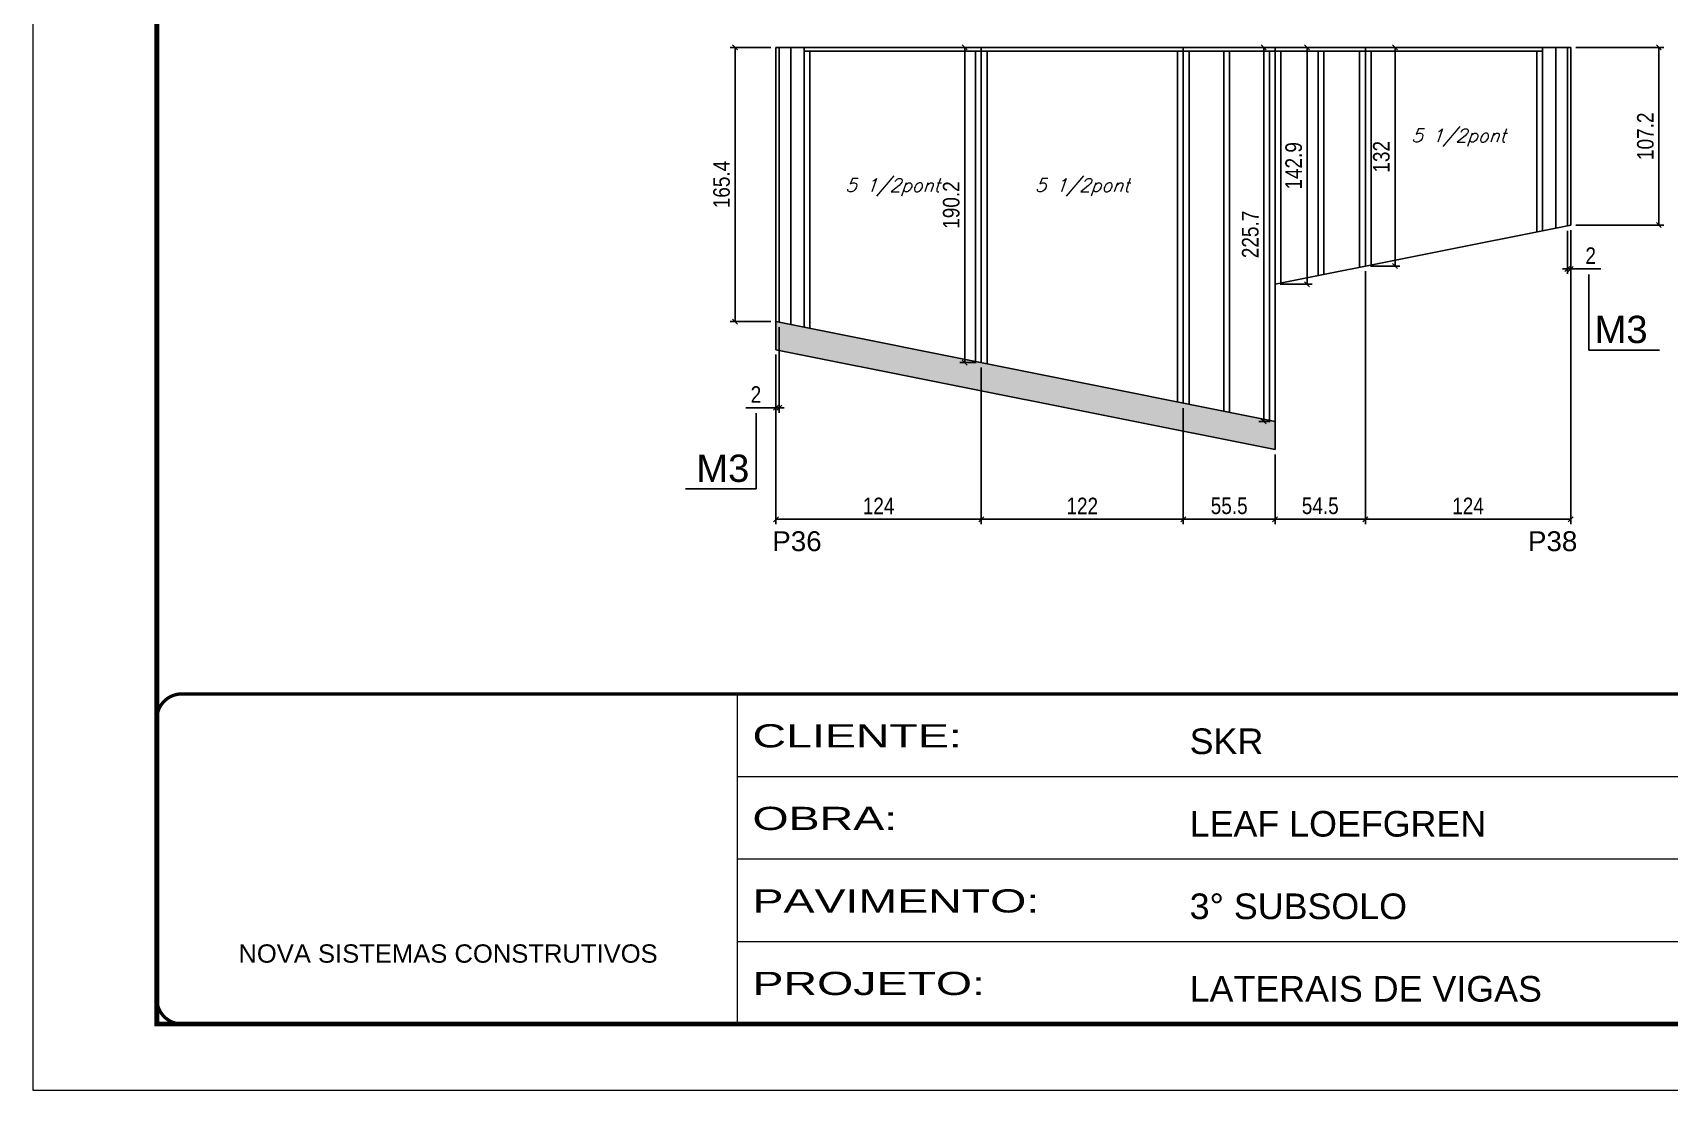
# Model space of a CAD drawing. Extents: x 3309 to 9590, y -2522 to 15424.
# Drawn here: x 8078 to 9066, y 6666 to 7305 of the extents above; entities that cross this region are included whole.
import ezdxf

# ---------------------------------------------------------------- set-up
doc = ezdxf.new("R2010")
doc.units = 0
doc.linetypes.add('CONTINUO', pattern=[0])
doc.linetypes.add('DASHED', pattern=[0.75, 0.5, -0.25])
for name, color, linetype in [('5', 5, 'Continuous'), ('COTA', 241, 'Continuous'), ('NOMENCLATURA', 7, 'Continuous'), ('Painéis', 200, 'Continuous'), ('SARR_2.2x7', 40, 'Continuous'), ('SARR_3.5x7', 81, 'Continuous'), ('texto', 7, 'Continuous')]:
    doc.layers.add(name, color=color, linetype=linetype)
doc.layers.add('Folhas', color=255, linetype='Continuous', lineweight=9)
doc.layers.add('SARRAFO DE PRESSAO', color=251, linetype='DASHED', lineweight=9)
doc.styles.add('ARIAL', font='arial.ttf')
doc.styles.add('COTA TECNICA', font='techl___.ttf', dxfattribs={"height": 10})
doc.styles.add('Romans', font='romans.shx')
doc.styles.get("Standard").update_dxf_attribs({"font": 'arial.ttf'})
doc.styles.add('Tecnologia', font='')
doc.styles.get('Tecnologia').set_extended_font_data('Forgotten Futurist')
doc.dimstyles.new('PAINEL', dxfattribs={"dimtxt": 10, "dimasz": 3, "dimexe": 3, "dimexo": 3, "dimgap": 3, "dimtad": 1, "dimdec": 1, "dimzin": 12, "dimdsep": 46, "dimtxsty": 'COTA TECNICA', "dimblk1": 'OBLIQUE', "dimblk2": 'OBLIQUE', "dimsah": 1, "dimcen": 0.9, "dimclrd": 4, "dimclre": 4, "dimclrt": 240, "dimadec": 1, "dimazin": 3, "dimtfac": 1, "dimtdec": 1, "dimtmove": 0, "dimatfit": 3, "dimfxl": 1, "dimtolj": 1, "dimtzin": 12, "dimarcsym": 0})

# ---------------------------------------------------------------- blocks, each defined once
blk = doc.blocks.new('9999999999')
at = {"color": 30, "linetype": 'CONTINUO'}
for p, q in [((98564.56, 34230.21), (98564.56, 34429.45)), ((98564.56, 34379.64), (99583.98, 34379.64)), ((98564.56, 34329.83), (99487.98, 34329.83)), ((98564.56, 34280.02), (99487.98, 34280.02))]:
    blk.add_line(p, q, dxfattribs=at)
at = {"color": 30, "linetype": 'CONTINUO', "const_width": 2}
blk.add_lwpolyline([(99583.98, 34230.21), (99583.98, 34414.45, 0.414214), (99568.98, 34429.45), (98228.98, 34429.45, 0.414214), (98213.98, 34414.45), (98213.98, 34245.21, 0.414214), (98228.98, 34230.21), (99583.98, 34230.21)], format="xyb", dxfattribs=at)
at = {"layer": 'Folhas'}
blk.add_lwpolyline([(98138.98, 34190.21), (99623.98, 34190.21), (99623.98, 35240.21), (98138.98, 35240.21)], close=True, dxfattribs=at)
at = {"layer": 'Folhas', "color": 30, "const_width": 3}
blk.add_lwpolyline([(98213.98, 34230.21), (99583.98, 34230.21), (99583.98, 35200.21), (98213.98, 35200.21)], close=True, dxfattribs=at)
at = {"color": 7, "linetype": 'Continuous', "ltscale": 5, "style": 'ARIAL'}
for s, height, p in [('SKR', 15.483, (98837.68, 34393.13)), ('LEAF LOEFGREN', 15.4829, (98837.68, 34343.32)), ('3° SUBSOLO', 15.483, (98837.68, 34293.51)), ('NOVA SISTEMAS CONSTRUTIVOS', 11.0592, (98263.19, 34267.21)), ('LATERAIS DE VIGAS', 15.4829, (98837.68, 34243.7))]:
    blk.add_text(s, height=height, dxfattribs=at).set_placement(p)
at = {"layer": 'Folhas', "color": 7, "style": 'Tecnologia', "width": 1.5}
for s, p in [('CLIENTE:', (98573.65, 34397.17)), ('OBRA:', (98573.65, 34347.31)), ('PAVIMENTO:', (98573.65, 34297.5)), ('PROJETO:', (98573.65, 34247.69))]:
    blk.add_text(s, height=14, dxfattribs=at).set_placement(p)
blk = doc.blocks.new('_Oblique')
at = {"color": 0, "linetype": 'ByBlock', "lineweight": -2}
blk.add_line((-0.5, -0.5), (0.5, 0.5), dxfattribs=at)
blk = doc.blocks.new('*D884')
at = {"layer": 'COTA', "color": 4, "lineweight": -2, "transparency": 16777216}
for p, q in [((8526.69, 7110.45), (8526.69, 7008.06)), ((8650.69, 7102.65), (8650.69, 7008.06)), ((8650.69, 7011.06), (8526.69, 7011.06))]:
    blk.add_line(p, q, dxfattribs=at)
at = {"layer": 'Defpoints', "color": 0, "transparency": 16777216}
for p in [(8526.69, 7113.45), (8650.69, 7105.65), (8526.69, 7011.06)]:
    blk.add_point(p, dxfattribs=at)
at = {"layer": 'COTA', "color": 4, "lineweight": -2, "transparency": 16777216, "xscale": 3, "yscale": 3, "zscale": 3, "rotation": 180}
blk.add_blockref('_Oblique', (8526.69, 7011.06), dxfattribs=at)
at = {"layer": 'COTA', "color": 4, "lineweight": -2, "transparency": 16777216, "xscale": 3, "yscale": 3, "zscale": 3}
blk.add_blockref('_Oblique', (8650.69, 7011.06), dxfattribs=at)
at = {"layer": 'COTA', "color": 240, "transparency": 16777216, "insert": (8588.69, 7019.13), "char_height": 10, "attachment_point": 5, "style": 'COTA TECNICA'}
blk.add_mtext('\\A1;124', dxfattribs=at)
blk = doc.blocks.new('*D885')
at = {"layer": 'COTA', "color": 4, "lineweight": -2, "transparency": 16777216}
for p, q in [((8882.69, 7160.88), (8882.69, 7008.06)), ((8828.19, 7050.15), (8828.19, 7008.06)), ((8828.19, 7011.06), (8882.69, 7011.06))]:
    blk.add_line(p, q, dxfattribs=at)
at = {"layer": 'Defpoints', "color": 0, "transparency": 16777216}
for p in [(8882.69, 7163.88), (8828.19, 7053.15), (8882.69, 7011.06)]:
    blk.add_point(p, dxfattribs=at)
at = {"layer": 'COTA', "color": 4, "lineweight": -2, "transparency": 16777216, "xscale": 3, "yscale": 3, "zscale": 3, "rotation": 180}
blk.add_blockref('_Oblique', (8828.19, 7011.06), dxfattribs=at)
at = {"layer": 'COTA', "color": 4, "lineweight": -2, "transparency": 16777216, "xscale": 3, "yscale": 3, "zscale": 3}
blk.add_blockref('_Oblique', (8882.69, 7011.06), dxfattribs=at)
at = {"layer": 'COTA', "color": 240, "transparency": 16777216, "insert": (8855.44, 7019.17), "char_height": 10, "attachment_point": 5, "style": 'COTA TECNICA'}
blk.add_mtext('\\A1;54.5', dxfattribs=at)
blk = doc.blocks.new('*D886')
at = {"layer": 'COTA', "color": 4, "lineweight": -2, "transparency": 16777216}
for p, q in [((8523.69, 7295.89), (8499.02, 7295.89)), ((8502.02, 7130.45), (8502.02, 7295.89)), ((8523.69, 7130.45), (8499.02, 7130.45))]:
    blk.add_line(p, q, dxfattribs=at)
at = {"layer": 'Defpoints', "color": 0, "transparency": 16777216}
for p in [(8502.02, 7295.89), (8526.69, 7295.89), (8526.69, 7130.45)]:
    blk.add_point(p, dxfattribs=at)
at = {"layer": 'COTA', "color": 4, "lineweight": -2, "transparency": 16777216, "xscale": 3, "yscale": 3, "zscale": 3}
for p, rotation in [((8502.02, 7295.89), 90), ((8502.02, 7130.45), 270)]:
    blk.add_blockref('_Oblique', p, dxfattribs=dict(at, rotation=rotation))
at = {"layer": 'COTA', "color": 240, "transparency": 16777216, "insert": (8493.92, 7213.17), "char_height": 10, "attachment_point": 5, "rotation": 90, "style": 'COTA TECNICA'}
blk.add_mtext('\\A1;165.4', dxfattribs=at)
blk = doc.blocks.new('*D887')
at = {"layer": 'COTA', "color": 4, "lineweight": -2, "transparency": 16777216}
for p, q in [((8825.19, 7295.89), (8818.33, 7295.89)), ((8821.33, 7070.15), (8821.33, 7295.89)), ((8825.19, 7070.15), (8818.33, 7070.15))]:
    blk.add_line(p, q, dxfattribs=at)
at = {"layer": 'Defpoints', "color": 0, "transparency": 16777216}
for p in [(8821.33, 7295.89), (8828.19, 7295.89), (8828.19, 7070.15)]:
    blk.add_point(p, dxfattribs=at)
at = {"layer": 'COTA', "color": 4, "lineweight": -2, "transparency": 16777216, "xscale": 3, "yscale": 3, "zscale": 3}
for p, rotation in [((8821.33, 7295.89), 90), ((8821.33, 7070.15), 270)]:
    blk.add_blockref('_Oblique', p, dxfattribs=dict(at, rotation=rotation))
at = {"layer": 'COTA', "color": 240, "transparency": 16777216, "insert": (8813.22, 7183.02), "char_height": 10, "attachment_point": 5, "rotation": 90, "style": 'COTA TECNICA'}
blk.add_mtext('\\A1;225.7', dxfattribs=at)
blk = doc.blocks.new('*D888')
at = {"layer": 'COTA', "color": 4, "lineweight": -2, "transparency": 16777216}
for p, q in [((9009.69, 7295.89), (9062.92, 7295.89)), ((9059.92, 7295.89), (9059.92, 7188.69)), ((9009.69, 7188.69), (9062.92, 7188.69))]:
    blk.add_line(p, q, dxfattribs=at)
at = {"layer": 'Defpoints', "color": 0, "transparency": 16777216}
for p in [(9006.69, 7295.89), (9006.69, 7188.69), (9059.92, 7188.69)]:
    blk.add_point(p, dxfattribs=at)
at = {"layer": 'COTA', "color": 4, "lineweight": -2, "transparency": 16777216, "xscale": 3, "yscale": 3, "zscale": 3}
for p, rotation in [((9059.92, 7295.89), 90), ((9059.92, 7188.69), 270)]:
    blk.add_blockref('_Oblique', p, dxfattribs=dict(at, rotation=rotation))
at = {"layer": 'COTA', "color": 240, "transparency": 16777216, "insert": (9051.82, 7242.29), "char_height": 10, "attachment_point": 5, "rotation": 90, "style": 'COTA TECNICA'}
blk.add_mtext('\\A1;107.2', dxfattribs=at)
blk = doc.blocks.new('*D889')
at = {"layer": 'COTA', "color": 4, "lineweight": -2, "transparency": 16777216}
for p, q in [((8650.69, 7102.65), (8650.69, 7008.06)), ((8772.69, 7078.25), (8772.69, 7008.06)), ((8650.69, 7011.06), (8772.69, 7011.06))]:
    blk.add_line(p, q, dxfattribs=at)
at = {"layer": 'Defpoints', "color": 0, "transparency": 16777216}
for p in [(8650.69, 7105.65), (8772.69, 7081.25), (8772.69, 7011.06)]:
    blk.add_point(p, dxfattribs=at)
at = {"layer": 'COTA', "color": 4, "lineweight": -2, "transparency": 16777216, "xscale": 3, "yscale": 3, "zscale": 3, "rotation": 180}
blk.add_blockref('_Oblique', (8650.69, 7011.06), dxfattribs=at)
at = {"layer": 'COTA', "color": 4, "lineweight": -2, "transparency": 16777216, "xscale": 3, "yscale": 3, "zscale": 3}
blk.add_blockref('_Oblique', (8772.69, 7011.06), dxfattribs=at)
at = {"layer": 'COTA', "color": 240, "transparency": 16777216, "insert": (8711.69, 7019.12), "char_height": 10, "attachment_point": 5, "style": 'COTA TECNICA'}
blk.add_mtext('\\A1;122', dxfattribs=at)
blk = doc.blocks.new('*D890')
at = {"layer": 'COTA', "color": 4, "lineweight": -2, "transparency": 16777216}
for p, q in [((8772.69, 7078.25), (8772.69, 7008.06)), ((8828.19, 7050.15), (8828.19, 7008.06)), ((8772.69, 7011.06), (8828.19, 7011.06))]:
    blk.add_line(p, q, dxfattribs=at)
at = {"layer": 'Defpoints', "color": 0, "transparency": 16777216}
for p in [(8772.69, 7081.25), (8828.19, 7053.15), (8828.19, 7011.06)]:
    blk.add_point(p, dxfattribs=at)
at = {"layer": 'COTA', "color": 4, "lineweight": -2, "transparency": 16777216, "xscale": 3, "yscale": 3, "zscale": 3, "rotation": 180}
blk.add_blockref('_Oblique', (8772.69, 7011.06), dxfattribs=at)
at = {"layer": 'COTA', "color": 4, "lineweight": -2, "transparency": 16777216, "xscale": 3, "yscale": 3, "zscale": 3}
blk.add_blockref('_Oblique', (8828.19, 7011.06), dxfattribs=at)
at = {"layer": 'COTA', "color": 240, "transparency": 16777216, "insert": (8800.44, 7019.17), "char_height": 10, "attachment_point": 5, "style": 'COTA TECNICA'}
blk.add_mtext('\\A1;55.5', dxfattribs=at)
blk = doc.blocks.new('*D891')
at = {"layer": 'COTA', "color": 4, "lineweight": -2, "transparency": 16777216}
for p, q in [((8647.69, 7295.89), (8637.74, 7295.89)), ((8640.74, 7295.89), (8640.74, 7105.65)), ((8647.69, 7105.65), (8637.74, 7105.65))]:
    blk.add_line(p, q, dxfattribs=at)
at = {"layer": 'Defpoints', "color": 0, "transparency": 16777216}
for p in [(8650.69, 7295.89), (8640.74, 7105.65), (8650.69, 7105.65)]:
    blk.add_point(p, dxfattribs=at)
at = {"layer": 'COTA', "color": 4, "lineweight": -2, "transparency": 16777216, "xscale": 3, "yscale": 3, "zscale": 3}
for p, rotation in [((8640.74, 7295.89), 90), ((8640.74, 7105.65), 270)]:
    blk.add_blockref('_Oblique', p, dxfattribs=dict(at, rotation=rotation))
at = {"layer": 'COTA', "color": 240, "transparency": 16777216, "insert": (8632.61, 7200.77), "char_height": 10, "attachment_point": 5, "rotation": 90, "style": 'COTA TECNICA'}
blk.add_mtext('\\A1;190.2', dxfattribs=at)
blk = doc.blocks.new('*D892')
at = {"layer": 'COTA', "color": 4, "lineweight": -2, "transparency": 16777216}
for p, q in [((9006.69, 7185.69), (9006.69, 7008.06)), ((8882.69, 7160.88), (8882.69, 7008.06)), ((8882.69, 7011.06), (9006.69, 7011.06))]:
    blk.add_line(p, q, dxfattribs=at)
at = {"layer": 'Defpoints', "color": 0, "transparency": 16777216}
for p in [(9006.69, 7188.69), (8882.69, 7163.88), (9006.69, 7011.06)]:
    blk.add_point(p, dxfattribs=at)
at = {"layer": 'COTA', "color": 4, "lineweight": -2, "transparency": 16777216, "xscale": 3, "yscale": 3, "zscale": 3, "rotation": 180}
blk.add_blockref('_Oblique', (8882.69, 7011.06), dxfattribs=at)
at = {"layer": 'COTA', "color": 4, "lineweight": -2, "transparency": 16777216, "xscale": 3, "yscale": 3, "zscale": 3}
blk.add_blockref('_Oblique', (9006.69, 7011.06), dxfattribs=at)
at = {"layer": 'COTA', "color": 240, "transparency": 16777216, "insert": (8944.69, 7019.13), "char_height": 10, "attachment_point": 5, "style": 'COTA TECNICA'}
blk.add_mtext('\\A1;124', dxfattribs=at)
blk = doc.blocks.new('*D895')
at = {"layer": 'COTA', "color": 4, "lineweight": -2, "transparency": 16777216}
for p, q in [((8528.69, 7127.05), (8528.69, 7075.4)), ((8526.69, 7110.45), (8526.69, 7075.4)), ((8526.69, 7078.4), (8508.58, 7078.4)), ((8528.69, 7078.4), (8526.69, 7078.4)), ((8528.69, 7078.4), (8531.69, 7078.4))]:
    blk.add_line(p, q, dxfattribs=at)
at = {"layer": 'Defpoints', "color": 0, "transparency": 16777216}
for p in [(8528.69, 7130.05), (8526.69, 7113.45), (8526.69, 7078.4)]:
    blk.add_point(p, dxfattribs=at)
at = {"layer": 'COTA', "color": 4, "lineweight": -2, "transparency": 16777216, "xscale": 3, "yscale": 3, "zscale": 3}
blk.add_blockref('_Oblique', (8526.69, 7078.4), dxfattribs=at)
at = {"layer": 'COTA', "color": 4, "lineweight": -2, "transparency": 16777216, "xscale": 3, "yscale": 3, "zscale": 3, "rotation": 180}
blk.add_blockref('_Oblique', (8528.69, 7078.4), dxfattribs=at)
at = {"layer": 'COTA', "color": 240, "transparency": 16777216, "insert": (8514.63, 7086.4), "char_height": 10, "attachment_point": 5, "style": 'COTA TECNICA'}
blk.add_mtext('\\A1;2', dxfattribs=at)
blk = doc.blocks.new('*D896')
at = {"layer": 'COTA', "color": 4, "lineweight": -2, "transparency": 16777216}
for p, q in [((9004.69, 7185.29), (9004.69, 7159.21)), ((9006.69, 7185.69), (9006.69, 7159.21)), ((9004.69, 7162.21), (9001.69, 7162.21)), ((9004.69, 7162.21), (9006.69, 7162.21)), ((9006.69, 7162.21), (9024.8, 7162.21))]:
    blk.add_line(p, q, dxfattribs=at)
at = {"layer": 'Defpoints', "color": 0, "transparency": 16777216}
for p in [(9004.69, 7188.29), (9006.69, 7188.69), (9006.69, 7162.21)]:
    blk.add_point(p, dxfattribs=at)
at = {"layer": 'COTA', "color": 4, "lineweight": -2, "transparency": 16777216, "xscale": 3, "yscale": 3, "zscale": 3}
blk.add_blockref('_Oblique', (9004.69, 7162.21), dxfattribs=at)
at = {"layer": 'COTA', "color": 4, "lineweight": -2, "transparency": 16777216, "xscale": 3, "yscale": 3, "zscale": 3, "rotation": 180}
blk.add_blockref('_Oblique', (9006.69, 7162.21), dxfattribs=at)
at = {"layer": 'COTA', "color": 240, "transparency": 16777216, "insert": (9018.74, 7170.21), "char_height": 10, "attachment_point": 5, "style": 'COTA TECNICA'}
blk.add_mtext('\\A1;2', dxfattribs=at)
blk = doc.blocks.new('*D907')
at = {"layer": 'COTA', "color": 4, "lineweight": -2, "transparency": 16777216}
for p, q in [((8885.69, 7295.89), (8903.59, 7295.89)), ((8900.59, 7295.89), (8900.59, 7163.88)), ((8885.69, 7163.88), (8903.59, 7163.88))]:
    blk.add_line(p, q, dxfattribs=at)
at = {"layer": 'Defpoints', "color": 0, "transparency": 16777216}
for p in [(8882.69, 7295.89), (8882.69, 7163.88), (8900.59, 7163.88)]:
    blk.add_point(p, dxfattribs=at)
at = {"layer": 'COTA', "color": 4, "lineweight": -2, "transparency": 16777216, "xscale": 3, "yscale": 3, "zscale": 3}
for p, rotation in [((8900.59, 7295.89), 90), ((8900.59, 7163.88), 270)]:
    blk.add_blockref('_Oblique', p, dxfattribs=dict(at, rotation=rotation))
at = {"layer": 'COTA', "color": 240, "transparency": 16777216, "insert": (8892.37, 7229.88), "char_height": 10, "attachment_point": 5, "rotation": 90, "style": 'COTA TECNICA'}
blk.add_mtext('\\A1;132', dxfattribs=at)
blk = doc.blocks.new('*D908')
at = {"layer": 'COTA', "color": 4, "lineweight": -2, "transparency": 16777216}
for p, q in [((8831.19, 7295.89), (8850.52, 7295.89)), ((8847.52, 7152.98), (8847.52, 7295.89)), ((8831.19, 7152.98), (8850.52, 7152.98))]:
    blk.add_line(p, q, dxfattribs=at)
at = {"layer": 'Defpoints', "color": 0, "transparency": 16777216}
for p in [(8828.19, 7295.89), (8847.52, 7295.89), (8828.19, 7152.98)]:
    blk.add_point(p, dxfattribs=at)
at = {"layer": 'COTA', "color": 4, "lineweight": -2, "transparency": 16777216, "xscale": 3, "yscale": 3, "zscale": 3}
for p, rotation in [((8847.52, 7295.89), 90), ((8847.52, 7152.98), 270)]:
    blk.add_blockref('_Oblique', p, dxfattribs=dict(at, rotation=rotation))
at = {"layer": 'COTA', "color": 240, "transparency": 16777216, "insert": (8839.42, 7224.43), "char_height": 10, "attachment_point": 5, "rotation": 90, "style": 'COTA TECNICA'}
blk.add_mtext('\\A1;142.9', dxfattribs=at)

msp = doc.modelspace()

# ---------------------------------------------------------------- hatches: boundary and pattern name
at = {"layer": 'COTA'}
h = msp.add_hatch(dxfattribs=at)
h.set_pattern_fill('AR-CONC', color=256, scale=0.03)
h.paths.add_polyline_path([(8526.69, 7130.45), (8526.69, 7113.45), (8828.19, 7053.15), (8828.19, 7070.15)])

# ---------------------------------------------------------------- linework, layer by layer
for p, q in [((8526.69, 7130.45), (8526.69, 7113.45)), ((8828.19, 7053.15), (8526.69, 7113.45)), ((8828.19, 7070.15), (8828.19, 7053.15))]:
    msp.add_line(p, q, dxfattribs=at)
at = {"layer": 'NOMENCLATURA', "linetype": 'Continuous'}
for p, q in [((9017.63, 7113.24), (9017.63, 7158.92)), ((9060.32, 7113.24), (9017.63, 7113.24)), ((8514.79, 7029.43), (8514.79, 7075.11)), ((8472.1, 7029.43), (8514.79, 7029.43))]:
    msp.add_line(p, q, dxfattribs=at)
at = {"layer": 'Painéis', "linetype": 'ByBlock'}
for p, q in [((8526.69, 7295.89), (8828.19, 7295.89)), ((8526.69, 7130.45), (8526.69, 7295.89)), ((8528.69, 7130.05), (8528.69, 7295.89)), ((8650.69, 7105.65), (8650.69, 7295.89)), ((8772.69, 7081.25), (8772.69, 7295.89)), ((8828.19, 7295.89), (8828.19, 7070.15)), ((8828.19, 7295.89), (9006.69, 7295.89)), ((8882.69, 7295.89), (8882.69, 7163.88)), ((9004.69, 7188.29), (9004.69, 7295.89)), ((9006.69, 7295.89), (9006.69, 7188.69)), ((9006.69, 7188.69), (8828.19, 7152.98)), ((8828.19, 7070.15), (8526.69, 7130.45))]:
    msp.add_line(p, q, dxfattribs=at)
at = {"layer": 'SARR_2.2x7', "linetype": 'Continuous'}
for p, q in [((8535.69, 7128.65), (8535.69, 7295.89)), ((8997.69, 7186.89), (8997.69, 7295.89)), ((8650.69, 7293.69), (8543.69, 7293.69)), ((8772.69, 7293.69), (8650.69, 7293.69)), ((8828.19, 7293.69), (8772.69, 7293.69)), ((8828.19, 7293.69), (8882.69, 7293.69)), ((8882.69, 7293.69), (8989.69, 7293.69))]:
    msp.add_line(p, q, dxfattribs=at)
at = {"layer": 'SARR_3.5x7'}
for p, q in [((8543.69, 7295.89), (8543.69, 7127.05)), ((8989.69, 7295.89), (8989.69, 7185.28)), ((8547.19, 7293.69), (8547.19, 7126.35)), ((8647.19, 7293.69), (8647.19, 7106.35)), ((8654.19, 7293.69), (8654.19, 7104.95)), ((8769.19, 7293.69), (8769.19, 7081.95)), ((8776.19, 7293.69), (8776.19, 7080.55)), ((8797.2, 7293.69), (8797.2, 7076.35)), ((8800.7, 7293.69), (8800.7, 7075.65)), ((8824.69, 7293.69), (8824.69, 7070.85)), ((8831.69, 7293.69), (8831.69, 7153.68)), ((8854.15, 7293.69), (8854.15, 7158.17)), ((8857.65, 7293.69), (8857.65, 7158.87)), ((8879.19, 7293.69), (8879.19, 7163.18)), ((8886.19, 7293.69), (8886.19, 7164.58)), ((8986.19, 7293.69), (8986.19, 7184.58))]:
    msp.add_line(p, q, dxfattribs=at)

# ---------------------------------------------------------------- block references
at = {"layer": 'SARRAFO DE PRESSAO', "color": 6, "linetype": 'ByBlock'}
msp.add_blockref('9999999999', (-90061.11, -27523.8), dxfattribs=at)

# ---------------------------------------------------------------- texts
at = {"layer": '5', "linetype": 'Continuous'}
for s, p in [('P36', (8524.49, 6991.85)), ('P38', (8980.86, 6991.85))]:
    msp.add_text(s, height=12, rotation=359.99996, dxfattribs=at).set_placement(p)
at = {"layer": 'NOMENCLATURA', "linetype": 'Continuous'}
for p in [(9021.11, 7117.44), (8478.63, 7033.63)]:
    msp.add_text('M3', height=16.5, dxfattribs=at).set_placement(p)
at = {"layer": 'texto', "color": 2, "char_height": 8, "attachment_point": 5, "style": 'Romans'}
for insert in [(8939.03, 7241.39), (8597.19, 7211.47), (8711.69, 7211.47)]:
    msp.add_mtext('{\\Q19;\\C256;5 1/2pont}', dxfattribs=dict(at, insert=insert))

# ---------------------------------------------------------------- dimensions: what is measured, and where the dimension line sits
at = {"layer": 'COTA'}
for base, p1, p2, picture, middle in [((8502.02, 7295.89), (8526.69, 7130.45), (8526.69, 7295.89), '*D886', (8493.92, 7213.17)), ((8640.74, 7105.65), (8650.69, 7295.89), (8650.69, 7105.65), '*D891', (8632.61, 7200.77)), ((8821.33, 7295.89), (8828.19, 7070.15), (8828.19, 7295.89), '*D887', (8813.22, 7183.02)), ((8847.52, 7295.89), (8828.19, 7152.98), (8828.19, 7295.89), '*D908', (8839.42, 7224.43)), ((8900.59, 7163.88), (8882.69, 7295.89), (8882.69, 7163.88), '*D907', (8892.37, 7229.88)), ((9059.92, 7188.69), (9006.69, 7295.89), (9006.69, 7188.69), '*D888', (9051.82, 7242.29))]:
    dim = msp.add_linear_dim(base=base, p1=p1, p2=p2, angle=90, dimstyle='PAINEL', dxfattribs=at)
    dim.commit()
    dim.dimension.update_dxf_attribs({"geometry": picture, "text_midpoint": middle})
for base, p1, p2, picture, middle in [((9006.69, 7011.06), (8882.69, 7163.88), (9006.69, 7188.69), '*D892', (8944.69, 7019.13)), ((9006.69, 7162.21), (9004.69, 7188.29), (9006.69, 7188.69), '*D896', (9018.74, 7170.21)), ((8882.69, 7011.06), (8828.19, 7053.15), (8882.69, 7163.88), '*D885', (8855.44, 7019.17)), ((8526.69, 7078.4), (8528.69, 7130.05), (8526.69, 7113.45), '*D895', (8514.63, 7086.4)), ((8526.69, 7011.06), (8650.69, 7105.65), (8526.69, 7113.45), '*D884', (8588.69, 7019.13)), ((8772.69, 7011.06), (8650.69, 7105.65), (8772.69, 7081.25), '*D889', (8711.69, 7019.12))]:
    dim = msp.add_linear_dim(base=base, p1=p1, p2=p2, dimstyle='PAINEL', dxfattribs=at)
    dim.commit()
    dim.dimension.update_dxf_attribs({"geometry": picture, "text_midpoint": middle})
dim = msp.add_linear_dim(base=(8828.19, 7011.06), p1=(8772.69, 7081.25), p2=(8828.19, 7053.15), dimstyle='PAINEL', override={"dimtmove": 1}, dxfattribs=at)
dim.commit()
dim.dimension.update_dxf_attribs({"geometry": '*D890', "text_midpoint": (8800.44, 7019.17)})

doc.saveas('drawing.dxf')
